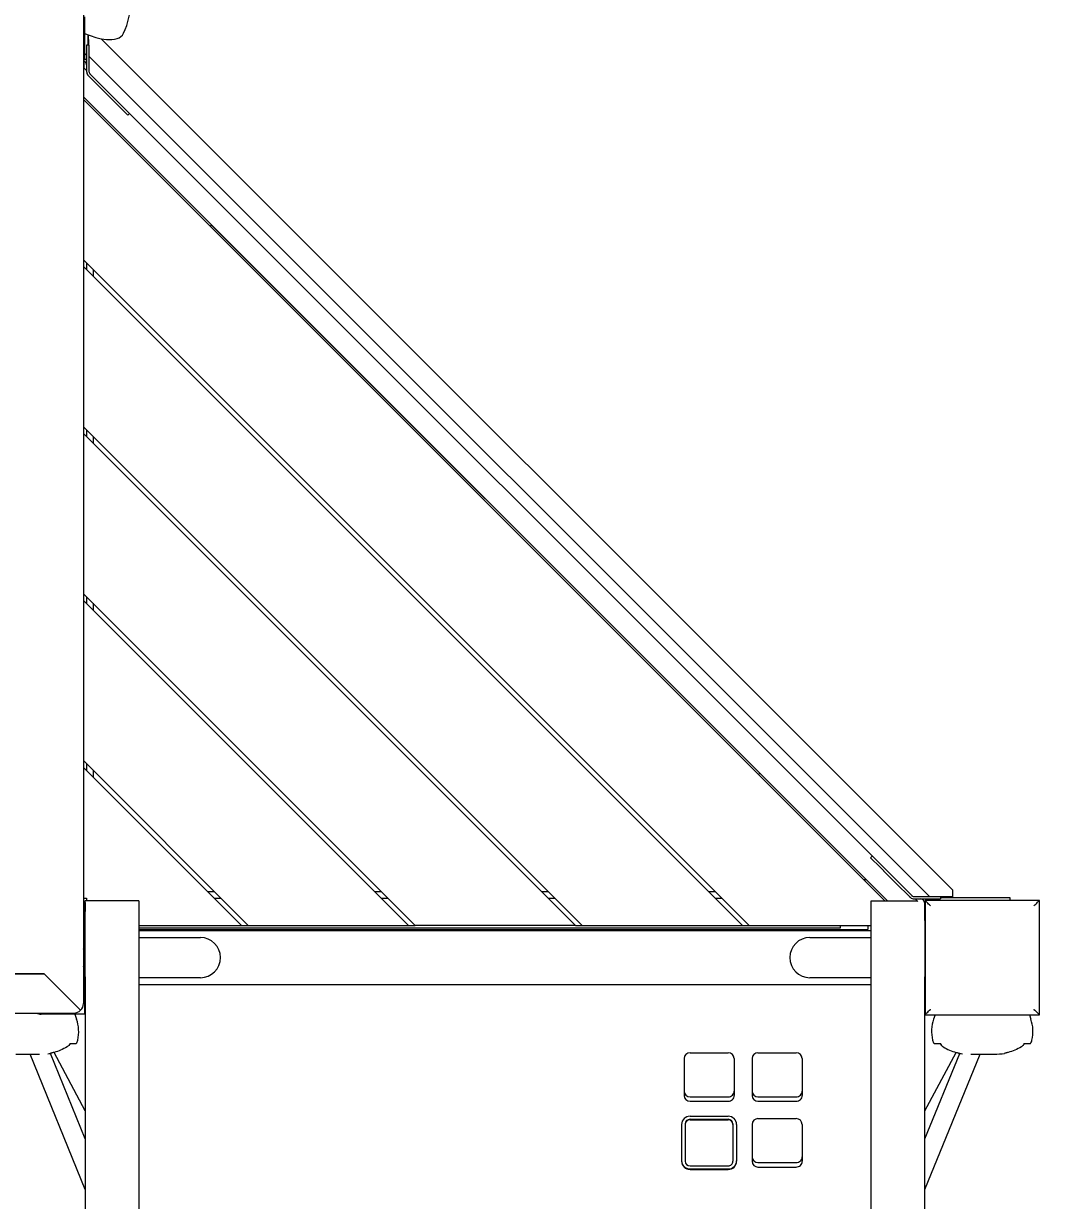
# Model space of a CAD drawing. Extents: x -6675 to 8473, y -8565 to 9458.
# Drawn here: x 796 to 1657, y 596 to 1583 of the extents above; entities that cross this region are included whole.
import ezdxf

# ---------------------------------------------------------------- set-up
doc = ezdxf.new("R2010")
doc.units = 0
doc.header["$LTSCALE"] = 5
doc.header["$PDMODE"] = 33
doc.header["$PDSIZE"] = 20
doc.layers.get('Defpoints').update_dxf_attribs({"linetype": 'CONTINUOUS'})
doc.layers.add('Lg_dim', color=7, linetype='CONTINUOUS')
doc.layers.add('Lg_prod', color=40, linetype='CONTINUOUS')
doc.styles.add('LG1', font='arial.ttf', dxfattribs={"height": 185})
doc.dimstyles.new('LG_DIM', dxfattribs={"dimtxt": 185, "dimasz": 120, "dimexe": 50, "dimexo": 1, "dimgap": 50, "dimtad": 0, "dimtih": 1, "dimtoh": 1, "dimdec": 0, "dimrnd": 10, "dimdsep": 46, "dimtxsty": 'LG1', "dimcen": 2.5, "dimclrt": 4, "dimadec": 4, "dimazin": 0, "dimtfac": 1, "dimtdec": 1, "dimtmove": 0, "dimatfit": 3, "dimfxl": 1, "dimtolj": 1, "dimtzin": 0, "dimarcsym": 0})

# ---------------------------------------------------------------- blocks, each defined once
blk = doc.blocks.new('*D5')
at = {"layer": 'Defpoints', "color": 0, "transparency": 16777216}
for p in [(3900, 7859.68), (-2500, -5459.68), (7695.79, -5459.68)]:
    blk.add_point(p, dxfattribs=at)
at = {"layer": 'Lg_dim', "color": 0, "lineweight": -2, "transparency": 16777216}
for p, q in [((3901, 7859.68), (7745.79, 7859.68)), ((7695.79, 7739.68), (7695.79, 3779.28)), ((7695.79, -5339.68), (7695.79, 3130.67)), ((-2499, -5459.68), (7745.79, -5459.68))]:
    blk.add_line(p, q, dxfattribs=at)
at = {"layer": 'Lg_dim', "color": 0, "transparency": 16777216}
for points in [[(7675.79, 7739.68), (7715.79, 7739.68), (7695.79, 7859.68)], [(7675.79, -5339.68), (7715.79, -5339.68), (7695.79, -5459.68)]]:
    blk.add_solid(points, dxfattribs=at)
at = {"layer": 'Lg_dim', "color": 4, "transparency": 16777216, "insert": (7695.79, 3454.98), "char_height": 185, "attachment_point": 5, "style": 'LG1'}
blk.add_mtext('\\A1;13320 mm\\P [43\'-8 13/16"]', dxfattribs=at)
blk = doc.blocks.new('*D6')
at = {"layer": 'Defpoints', "color": 0, "transparency": 16777216}
for p in [(3300, 5864.75), (-6041.13, -3464.75), (-3100, -3464.75)]:
    blk.add_point(p, dxfattribs=at)
at = {"layer": 'Lg_dim', "color": 0, "lineweight": -2, "transparency": 16777216}
for p, q in [((3299, 5864.75), (-6091.13, 5864.75)), ((-6041.13, 5744.75), (-6041.13, 2569.99)), ((-6041.13, -3344.75), (-6041.13, 1921.38)), ((-3101, -3464.75), (-6091.13, -3464.75))]:
    blk.add_line(p, q, dxfattribs=at)
at = {"layer": 'Lg_dim', "color": 0, "transparency": 16777216}
for points in [[(-6061.13, 5744.75), (-6021.13, 5744.75), (-6041.13, 5864.75)], [(-6061.13, -3344.75), (-6021.13, -3344.75), (-6041.13, -3464.75)]]:
    blk.add_solid(points, dxfattribs=at)
at = {"layer": 'Lg_dim', "color": 4, "transparency": 16777216, "insert": (-6041.13, 2245.68), "char_height": 185, "attachment_point": 5, "style": 'LG1'}
blk.add_mtext('\\A1;9330 mm\\P [30\'-7 9/16"]', dxfattribs=at)
blk = doc.blocks.new('*D7')
at = {"layer": 'Defpoints', "color": 0, "transparency": 16777216}
for p in [(5382.03, 8873.35), (-4227.53, -147.5), (5382.03, -564.99)]:
    blk.add_point(p, dxfattribs=at)
at = {"layer": 'Lg_dim', "color": 0, "lineweight": -2, "transparency": 16777216}
for p, q in [((-4227.53, -146.5), (-4227.53, 8923.35)), ((5382.03, -563.99), (5382.03, 8923.35)), ((-4107.53, 8873.35), (118.72, 8873.35)), ((5262.03, 8873.35), (1506.78, 8873.35))]:
    blk.add_line(p, q, dxfattribs=at)
at = {"layer": 'Lg_dim', "color": 0, "transparency": 16777216}
for points in [[(-4107.53, 8893.35), (-4107.53, 8853.35), (-4227.53, 8873.35)], [(5262.03, 8893.35), (5262.03, 8853.35), (5382.03, 8873.35)]]:
    blk.add_solid(points, dxfattribs=at)
at = {"layer": 'Lg_dim', "color": 4, "transparency": 16777216, "insert": (812.75, 8873.35), "char_height": 185, "attachment_point": 5, "style": 'LG1'}
blk.add_mtext('\\A1;9610 mm\\P [31\'-6 5/8"]', dxfattribs=at)

msp = doc.modelspace()

# ---------------------------------------------------------------- linework, layer by layer
at = {"layer": 'Lg_prod', "linetype": 'Continuous', "lineweight": 0}
for p, q in [((846.5, 1638.5), (846.5, 761.5)), ((847.5, 1589), (847.5, 1552.5)), ((847.5, 1574.83), (857, 1571.56)), ((847.51, 1556.74), (847.51, 1574.83)), ((850.51, 1565.02), (850.51, 1573.8)), ((850.7, 1569.81), (850.7, 1565.02)), ((861.44, 1570.38), (1575.13, 856.69)), ((849.15, 1565.02), (849.15, 1560.02)), ((851.15, 1565.02), (849.15, 1565.02)), ((849.15, 1560.02), (849.15, 1543.02)), ((851.15, 1565.02), (851.15, 1560.02)), ((851.15, 1560.02), (851.15, 1543.02)), ((847.5, 1552.5), (846.5, 1552.5)), ((846.8, 1549.66), (846.5, 1549.96)), ((846.8, 1551.45), (846.8, 1546.13)), ((851.15, 1555.92), (1555.92, 851.15)), ((857, 1535.93), (852.32, 1540.61)), ((862.27, 1527.84), (850.92, 1539.18)), ((1535.93, 857), (857, 1535.93)), ((1520.48, 847.7), (846.5, 1521.68)), ((872.55, 1517.55), (862.27, 1527.84)), ((1518.31, 847.7), (846.5, 1519.51)), ((872.62, 1517.48), (872.55, 1517.55)), ((875.7, 1514.4), (872.62, 1517.48)), ((875.7, 1514.4), (883.68, 1506.42)), ((883.68, 1506.42), (885.09, 1507.83)), ((952.88, 1413.13), (953.94, 1414.19)), ((1413.56, 954.58), (953.94, 1414.19)), ((846.5, 1385.16), (1404.72, 826.94)), ((849.07, 1382.59), (849.07, 1376.94)), ((849.07, 1382.59), (849.07, 1376.94)), ((1399.06, 826.94), (846.5, 1379.5)), ((854.57, 1377.09), (854.57, 1371.44)), ((846.5, 1245.15), (1264.71, 826.94)), ((846.5, 1239.5), (1259.05, 826.94)), ((849.07, 1242.59), (849.07, 1236.93)), ((849.07, 1242.59), (849.07, 1236.93)), ((854.57, 1237.09), (854.57, 1231.43)), ((1124.7, 826.94), (846.5, 1105.15)), ((1119.05, 826.94), (846.5, 1099.49)), ((849.07, 1102.58), (849.07, 1096.92)), ((849.07, 1102.58), (849.07, 1096.92)), ((854.57, 1097.08), (854.57, 1091.42)), ((846.5, 965.14), (984.7, 826.94)), ((979.04, 826.94), (846.5, 959.48)), ((849.07, 962.57), (849.07, 956.91)), ((849.07, 962.57), (849.07, 956.91)), ((854.57, 957.07), (854.57, 951.41)), ((1412.5, 953.51), (1413.56, 954.58)), ((1506.42, 883.68), (1507.83, 885.09)), ((1506.42, 883.68), (1514.4, 875.7)), ((1517.48, 872.62), (1514.4, 875.7)), ((1517.55, 872.55), (1517.48, 872.62)), ((1527.84, 862.27), (1517.55, 872.55)), ((1502.94, 865.24), (1500.77, 865.24)), ((1539.18, 850.92), (1527.84, 862.27)), ((846.5, 849.94), (849.07, 849.94)), ((849.07, 849.94), (849.07, 847.7)), ((950.54, 855.44), (956.2, 855.44)), ((956.04, 849.94), (961.7, 849.94)), ((956.04, 849.94), (961.7, 849.94)), ((1090.55, 855.44), (1096.2, 855.44)), ((1096.05, 849.94), (1101.7, 849.94)), ((1096.05, 849.94), (1101.7, 849.94)), ((1230.55, 855.44), (1236.21, 855.44)), ((1236.05, 849.94), (1241.71, 849.94)), ((1236.05, 849.94), (1241.71, 849.94)), ((1370.56, 855.44), (1376.22, 855.44)), ((1376.06, 849.94), (1381.72, 849.94)), ((1376.06, 849.94), (1381.72, 849.94)), ((1540.61, 852.32), (1535.93, 857)), ((1543.02, 851.15), (1560.02, 851.15)), ((1543.02, 849.15), (1560.02, 849.15)), ((1543.78, 849.15), (1545.91, 847.02)), ((1560.02, 851.15), (1565.02, 851.15)), ((1560.02, 849.15), (1565.02, 849.15)), ((1565.02, 851.15), (1565.02, 849.15)), ((1569.47, 851.03), (1565.02, 851.03)), ((1565.02, 850.5), (1603.03, 850.5)), ((1603.03, 850.5), (1623.03, 850.5)), ((1623.03, 850.5), (1623.03, 847.97)), ((846.5, 847.5), (847.5, 847.5)), ((847.5, 847.5), (847.5, 811)), ((848, 846.27), (848, 847.7)), ((893, 847.7), (848, 847.7)), ((848, 846.27), (848, 838.77)), ((893, 847.7), (893, 846.27)), ((893, 846.27), (893, 838.77)), ((1507, 846.27), (1507, 847.7)), ((1507, 847.7), (1545.23, 847.7)), ((1507, 838.77), (1507, 846.27)), ((1551.52, 846.15), (1551.52, 831.03)), ((1647.97, 847.97), (1552.02, 847.97)), ((1552.02, 847.97), (1552.02, 752.02)), ((1557.44, 848.21), (1557.2, 847.97)), ((1647.97, 752.02), (1647.97, 847.97)), ((848, 783.95), (848, 838.77)), ((893, 838.77), (893, 783.95)), ((1507, 783.95), (1507, 838.77)), ((1552, 831.03), (1552, 783.95)), ((847.5, 820), (848, 820)), ((893, 826.94), (979.04, 826.94)), ((893, 824.94), (1481.07, 824.94)), ((893, 824.94), (1481.07, 824.94)), ((893, 823.44), (1504.07, 823.44)), ((1507, 822.5), (893, 822.5)), ((922, 822.5), (922, 823.44)), ((979.04, 826.94), (984.7, 826.94)), ((979.04, 826.94), (984.7, 826.94)), ((984.7, 826.94), (1119.05, 826.94)), ((1119.05, 826.94), (1124.7, 826.94)), ((1119.05, 826.94), (1124.7, 826.94)), ((1259.05, 826.94), (1124.7, 826.94)), ((1259.05, 826.94), (1264.71, 826.94)), ((1259.05, 826.94), (1264.71, 826.94)), ((1264.71, 826.94), (1399.06, 826.94)), ((1399.06, 826.94), (1404.72, 826.94)), ((1399.06, 826.94), (1404.72, 826.94)), ((1404.72, 826.94), (1507, 826.94)), ((1481.07, 824.94), (1481.07, 826.94)), ((1481.07, 824.94), (1481.07, 826.94)), ((1482, 823.44), (1482, 822.5)), ((1504.07, 826.94), (1504.07, 823.44)), ((1552.02, 826.15), (1552, 826.15)), ((1552.02, 820), (1552, 820)), ((847.5, 811), (847.5, 789)), ((893, 816.85), (944.5, 816.85)), ((1455.5, 816.85), (1507, 816.85)), ((813.5, 786.5), (753.5, 786.5)), ((753.5, 786.5), (813.5, 786.5)), ((844.16, 755.84), (813.5, 786.5)), ((844.16, 755.84), (813.5, 786.5)), ((847.5, 789), (847.5, 752.5)), ((848, 780), (847.5, 780)), ((848, 783.95), (848, -1473.5)), ((893, 783.95), (893, -1473.5)), ((944.5, 783.15), (893, 783.15)), ((1507, 783.15), (1455.5, 783.15)), ((1507, -1473.5), (1507, 783.95)), ((1552, -1473.5), (1552, 783.95)), ((1552, 780), (1552.02, 780)), ((893, 777.5), (1507, 777.5)), ((-38.5, 753.5), (838.5, 753.5)), ((847.5, 752.5), (811, 752.5)), ((839.36, 752.5), (840.77, 748.4)), ((1552.02, 752.02), (1647.97, 752.02)), ((1560.48, 752.02), (1559.23, 748.4)), ((1639.52, 752.02), (1640.77, 748.4)), ((848, 671.46), (821.87, 720.5)), ((835.28, 727.9), (840.42, 727.9)), ((1552, 671.46), (1578.13, 720.5)), ((1559.58, 727.9), (1564.72, 727.9)), ((1635.28, 727.9), (1640.42, 727.9)), ((789.9, 718.9), (800, 718.9)), ((800, 718.9), (809.62, 718.9)), ((848, 605.67), (801.81, 718.9)), ((848, 648.03), (818.77, 719.7)), ((1350, 715.34), (1350, 684.35)), ((1355, 720.18), (1387, 720.18)), ((1392, 715.34), (1392, 684.35)), ((1407, 715.34), (1407, 684.35)), ((1412, 720.18), (1444, 720.18)), ((1449, 715.34), (1449, 684.35)), ((1552, 648.03), (1581.23, 719.7)), ((1552, 605.67), (1598.19, 718.9)), ((1590.38, 718.9), (1600, 718.9)), ((1600, 718.9), (1610.1, 718.9)), ((1355, 683.26), (1387, 683.26)), ((1412, 683.26), (1444, 683.26)), ((1355, 679.51), (1387, 679.51)), ((1412, 679.51), (1444, 679.51)), ((1355, 666.93), (1387, 666.93)), ((1355, 664.4), (1387, 664.4)), ((1355, 664.02), (1387, 664.02)), ((1412, 664.99), (1444, 664.99)), ((1348, 660.15), (1348, 629.16)), ((1351, 660.52), (1351, 660.15)), ((1351, 660.15), (1351, 629.16)), ((1391, 660.52), (1391, 660.15)), ((1391, 660.15), (1391, 629.16)), ((1394, 660.15), (1394, 629.16)), ((1407, 660.15), (1407, 629.16)), ((1449, 660.15), (1449, 629.16)), ((1355, 625.29), (1387, 625.29)), ((1355, 622.76), (1387, 622.76)), ((1355, 622.39), (1387, 622.39)), ((1412, 628.07), (1444, 628.07)), ((1412, 624.32), (1444, 624.32))]:
    msp.add_line(p, q, dxfattribs=at)
for centre, radius, start, end in [((816.53, 1604.31), 70, 335.34699, 358.29996), ((867.42, 1601.82), 32, 251, 283.15328), ((872.88, 1578.45), 8, 283.15328, 335.34699), ((846.15, 1548.52), 3, 360, 83.37169), ((846.15, 1548.52), 5, 53.1301, 74.37996), ((1548.52, 846.15), 3, 0, 90), ((1548.52, 846.15), 5, 21.36185, 36.8699), ((1556.74, 848.92), 1, 315, 13.42858), ((839.5, 811), 8, 331.04498, 0), ((944.5, 800), 16.85, 360, 90), ((1455.5, 800), 16.85, 90, 180), ((944.5, 800), 16.85, 270, 360), ((1455.5, 800), 16.85, 180, 270), ((839.5, 789), 8, 0, 28.95502), ((838.5, 761.5), 8, 315, 0), ((811, 760.5), 8, 241.04498, 270), ((838.5, 761.5), 8, 270, 315), ((810.51, 737.98), 32, 346.84672, 19), ((1589.49, 737.98), 32, 161, 193.15328), ((1610.51, 737.98), 32, 346.84672, 19), ((833.88, 732.52), 8, 324.72111, 346.84672), ((1566.12, 732.52), 8, 193.15328, 215.27889), ((1633.88, 732.52), 8, 324.72111, 346.84672), ((808.02, 788.87), 70, 276.99809, 278.84171), ((1591.98, 788.87), 70, 261.15829, 263.00191), ((1608.02, 788.87), 70, 271.70004, 278.84171)]:
    msp.add_arc(centre, radius, start, end, dxfattribs=at)
for centre, major_axis, start_param, end_param in [((1355, 715.34), (-5, 0), 4.712389, 6.283185), ((1387, 715.34), (-5, 0), 3.141593, 4.712389), ((1412, 715.34), (-5, 0), 4.712389, 6.283185), ((1444, 715.34), (-5, 0), 3.141593, 4.712389), ((1355, 688.1), (-5, 0), 0, 1.570796), ((1355, 684.35), (-5, 0), 0, 1.570796), ((1387, 688.1), (-5, 0), 1.570796, 3.141593), ((1387, 684.35), (-5, 0), 1.570796, 3.141593), ((1412, 688.1), (-5, 0), 0, 1.570796), ((1412, 684.35), (-5, 0), 0, 1.570796), ((1444, 688.1), (-5, 0), 1.570796, 3.141593), ((1444, 684.35), (-5, 0), 1.570796, 3.141593), ((1355, 660.15), (-7, 0), 4.712389, 6.283185), ((1355, 660.52), (-4, 0), 4.712389, 6.283185), ((1355, 660.15), (-4, 0), 4.712389, 6.283185), ((1387, 660.15), (-7, 0), 3.141593, 4.712389), ((1387, 660.52), (-4, 0), 3.141593, 4.712389), ((1387, 660.15), (-4, 0), 3.141593, 4.712389), ((1412, 660.15), (-5, 0), 4.712389, 6.283185), ((1444, 660.15), (-5, 0), 3.141593, 4.712389), ((1412, 632.91), (-5, 0), 0, 1.570796), ((1444, 632.91), (-5, 0), 1.570796, 3.141593), ((1355, 629.54), (-7, 0), 0, 1.570796), ((1355, 629.16), (-7, 0), 0, 1.570796), ((1355, 629.16), (-4, 0), 0, 1.570796), ((1387, 629.54), (-7, 0), 1.570796, 3.141593), ((1387, 629.16), (-4, 0), 1.570796, 3.141593), ((1387, 629.16), (-7, 0), 1.570796, 3.141593), ((1412, 629.16), (-5, 0), 0, 1.570796), ((1444, 629.16), (-5, 0), 1.570796, 3.141593)]:
    msp.add_ellipse(centre, major_axis=major_axis, ratio=0.968246, start_param=start_param, end_param=end_param, dxfattribs=at)
for points, weights in [([(850.7, 1569.81), (850.7, 1571.15), (850.7, 1572.47), (850.7, 1573.73)], [1, 0.984659381455, 0.979678569989, 0.985057565601]), ([(847.5, 1556.73), (847.75, 1556.97), (847.99, 1557.21), (848.21, 1557.44)], [0.994298449912, 0.994148672123, 0.996049188819, 1]), ([(849.15, 1543.78), (848.47, 1544.46), (847.67, 1545.26), (846.8, 1546.13)], [0.89236940693, 0.904926324594, 0.940803188951, 1]), ([(1575.13, 851.03), (1573.4, 851.03), (1571.47, 851.03), (1569.47, 851.03)], [1, 0.977283884193, 0.977283884193, 1]), ([(1575.13, 856.69), (1575.13, 856.69), (1575.13, 854.62), (1575.13, 851.03)], [1, 0.910683602523, 0.910683602523, 1])]:
    msp.add_rational_spline(points, weights, degree=3, dxfattribs=at)
for points, knots in [([(848.21, 1557.44), (848.32, 1557.55), (848.45, 1557.63), (848.71, 1557.72), (848.84, 1557.74), (849.03, 1557.73), (849.09, 1557.72), (849.15, 1557.71)], [0, 0, 0, 0, 0.000488512, 0.000488512, 0.000977023, 0.000977023, 0.00121957, 0.00121957, 0.00121957, 0.00121957]), ([(849.15, 1543.02), (849.15, 1542.44), (849.25, 1541.87), (849.64, 1540.79), (849.93, 1540.29), (850.29, 1539.84)], [0, 0, 0, 0, 0.4377576, 0.4377576, 0.8755152, 0.8755152, 0.8755152, 0.8755152]), ([(851.15, 1543.02), (851.15, 1542.7), (851.2, 1542.39), (851.4, 1541.79), (851.54, 1541.51), (851.73, 1541.25)], [0, 0, 0, 0, 0.3999665, 0.3999665, 0.799933, 0.799933, 0.799933, 0.799933]), ([(1539.84, 850.29), (1540.29, 849.93), (1540.79, 849.64), (1541.87, 849.25), (1542.44, 849.15), (1543.02, 849.15)], [0.1244848, 0.1244848, 0.1244848, 0.1244848, 0.5622424, 0.5622424, 1, 1, 1, 1]), ([(1541.25, 851.73), (1541.51, 851.54), (1541.79, 851.4), (1542.39, 851.2), (1542.7, 851.15), (1543.02, 851.15)], [0.200067, 0.200067, 0.200067, 0.200067, 0.6000335, 0.6000335, 1, 1, 1, 1]), ([(1556.64, 843.36), (1556.63, 843.37), (1556.62, 843.38), (1556.06, 843.94), (1555.55, 844.45), (1553.95, 846.05), (1553.1, 846.9), (1552.21, 847.79), (1552.02, 847.97), (1552.02, 847.97)], [-0.054665, -0.054665, -0.054665, -0.054665, 0, 0, 2.886993, 2.886993, 9.76026, 9.76026, 14.748006, 14.748006, 14.748006, 14.748006]), ([(1643.36, 843.36), (1643.37, 843.37), (1643.38, 843.38), (1643.94, 843.94), (1644.45, 844.45), (1646.05, 846.05), (1646.9, 846.9), (1647.79, 847.79), (1647.97, 847.97), (1647.97, 847.97)], [-0.054665, -0.054665, -0.054665, -0.054665, 0, 0, 2.886993, 2.886993, 9.76026, 9.76026, 14.748006, 14.748006, 14.748006, 14.748006]), ([(1552.02, 752.02), (1552.02, 752.02), (1552.21, 752.21), (1553.1, 753.1), (1553.95, 753.95), (1555.55, 755.55), (1556.06, 756.06), (1556.62, 756.62), (1556.63, 756.63), (1556.64, 756.64)], [20.558259, 20.558259, 20.558259, 20.558259, 24.227592, 24.227592, 29.284044, 29.284044, 31.407917, 31.407917, 31.448132, 31.448132, 31.448132, 31.448132]), ([(1643.36, 756.64), (1643.37, 756.63), (1643.38, 756.62), (1643.94, 756.06), (1644.45, 755.55), (1646.05, 753.95), (1646.9, 753.1), (1647.79, 752.21), (1647.97, 752.02), (1647.97, 752.02)], [-0.054665, -0.054665, -0.054665, -0.054665, 0, 0, 2.886993, 2.886993, 9.76026, 9.76026, 14.748006, 14.748006, 14.748006, 14.748006]), ([(821.82, 720.49), (821.35, 720.36), (820.92, 720.24), (820.36, 720.1), (820.18, 720.05), (819.86, 719.97), (819.71, 719.93), (819.32, 719.83), (819.12, 719.78), (818.92, 719.74), (818.87, 719.72), (818.8, 719.71), (818.78, 719.7), (818.78, 719.7)], [0.000143327, 0.000143327, 0.000143327, 0.000143327, 0.002148725, 0.002148725, 0.003151424, 0.003151424, 0.004154123, 0.004154123, 0.006159521, 0.006159521, 0.00716222, 0.00716222, 0.008164918, 0.008164918, 0.008164918, 0.008164918]), ([(835.28, 727.9), (834.95, 727.32), (834.58, 726.81), (833.96, 726.14), (833.74, 725.93), (833.28, 725.56), (833.05, 725.4), (832.81, 725.25)], [0.000000242, 0.000000242, 0.000000242, 0.000000242, 0.002114103, 0.002114103, 0.003171033, 0.003171033, 0.004227963, 0.004227963, 0.004227963, 0.004227963]), ([(834.15, 726.35), (834.15, 726.35), (834.15, 726.35), (834.36, 726.58), (834.56, 726.82), (834.94, 727.34), (835.12, 727.61), (835.28, 727.9)], [0.002113316, 0.002113316, 0.002113316, 0.002113316, 0.002114988, 0.002114988, 0.003172238, 0.003172238, 0.004229489, 0.004229489, 0.004229489, 0.004229489]), ([(835.28, 727.9), (834.95, 727.32), (834.58, 726.81), (834.16, 726.36), (834.16, 726.36), (834.15, 726.35)], [0.000000242, 0.000000242, 0.000000242, 0.000000242, 0.002114103, 0.002114103, 0.002132149, 0.002132149, 0.002132149, 0.002132149]), ([(834.15, 726.35), (834.15, 726.35), (834.15, 726.35), (834.36, 726.58), (834.56, 726.82), (834.94, 727.34), (835.12, 727.61), (835.28, 727.9)], [0.002113316, 0.002113316, 0.002113316, 0.002113316, 0.002114988, 0.002114988, 0.003172238, 0.003172238, 0.004229489, 0.004229489, 0.004229489, 0.004229489]), ([(1564.72, 727.9), (1565.05, 727.32), (1565.42, 726.81), (1565.84, 726.36), (1565.84, 726.36), (1565.85, 726.35)], [0.000000242, 0.000000242, 0.000000242, 0.000000242, 0.002114103, 0.002114103, 0.002132149, 0.002132149, 0.002132149, 0.002132149]), ([(1565.85, 726.35), (1565.85, 726.35), (1565.85, 726.35), (1565.64, 726.58), (1565.44, 726.82), (1565.06, 727.34), (1564.88, 727.61), (1564.72, 727.9)], [0.002113316, 0.002113316, 0.002113316, 0.002113316, 0.002114988, 0.002114988, 0.003172238, 0.003172238, 0.004229489, 0.004229489, 0.004229489, 0.004229489]), ([(1564.72, 727.9), (1565.05, 727.32), (1565.42, 726.81), (1566.04, 726.14), (1566.26, 725.93), (1566.72, 725.56), (1566.95, 725.4), (1567.19, 725.25)], [0.000000242, 0.000000242, 0.000000242, 0.000000242, 0.002114103, 0.002114103, 0.003171033, 0.003171033, 0.004227963, 0.004227963, 0.004227963, 0.004227963]), ([(1565.85, 726.35), (1565.85, 726.35), (1565.85, 726.35), (1565.64, 726.58), (1565.44, 726.82), (1565.06, 727.34), (1564.88, 727.61), (1564.72, 727.9)], [0.002113316, 0.002113316, 0.002113316, 0.002113316, 0.002114988, 0.002114988, 0.003172238, 0.003172238, 0.004229489, 0.004229489, 0.004229489, 0.004229489]), ([(1578.18, 720.49), (1578.65, 720.36), (1579.08, 720.24), (1579.64, 720.1), (1579.82, 720.05), (1580.14, 719.97), (1580.29, 719.93), (1580.68, 719.83), (1580.88, 719.78), (1581.08, 719.74), (1581.13, 719.72), (1581.2, 719.71), (1581.22, 719.7), (1581.22, 719.7)], [0.000143327, 0.000143327, 0.000143327, 0.000143327, 0.002148725, 0.002148725, 0.003151424, 0.003151424, 0.004154123, 0.004154123, 0.006159521, 0.006159521, 0.00716222, 0.00716222, 0.008164918, 0.008164918, 0.008164918, 0.008164918]), ([(1621.82, 720.49), (1621.35, 720.36), (1620.92, 720.24), (1620.36, 720.1), (1620.18, 720.05), (1619.86, 719.97), (1619.71, 719.93), (1619.32, 719.83), (1619.12, 719.78), (1618.92, 719.74), (1618.87, 719.72), (1618.8, 719.71), (1618.78, 719.7), (1618.78, 719.7)], [0.000143327, 0.000143327, 0.000143327, 0.000143327, 0.002148725, 0.002148725, 0.003151424, 0.003151424, 0.004154123, 0.004154123, 0.006159521, 0.006159521, 0.00716222, 0.00716222, 0.008164918, 0.008164918, 0.008164918, 0.008164918]), ([(1635.28, 727.9), (1634.95, 727.32), (1634.58, 726.81), (1633.96, 726.14), (1633.74, 725.93), (1633.28, 725.56), (1633.05, 725.4), (1632.81, 725.25)], [0.000000242, 0.000000242, 0.000000242, 0.000000242, 0.002114103, 0.002114103, 0.003171033, 0.003171033, 0.004227963, 0.004227963, 0.004227963, 0.004227963]), ([(1634.15, 726.35), (1634.15, 726.35), (1634.15, 726.35), (1634.36, 726.58), (1634.56, 726.82), (1634.94, 727.34), (1635.12, 727.61), (1635.28, 727.9)], [0.002113316, 0.002113316, 0.002113316, 0.002113316, 0.002114988, 0.002114988, 0.003172238, 0.003172238, 0.004229489, 0.004229489, 0.004229489, 0.004229489]), ([(1635.28, 727.9), (1634.95, 727.32), (1634.58, 726.81), (1634.16, 726.36), (1634.16, 726.36), (1634.15, 726.35)], [0.000000242, 0.000000242, 0.000000242, 0.000000242, 0.002114103, 0.002114103, 0.002132149, 0.002132149, 0.002132149, 0.002132149]), ([(1634.15, 726.35), (1634.15, 726.35), (1634.15, 726.35), (1634.36, 726.58), (1634.56, 726.82), (1634.94, 727.34), (1635.12, 727.61), (1635.28, 727.9)], [0.002113316, 0.002113316, 0.002113316, 0.002113316, 0.002114988, 0.002114988, 0.003172238, 0.003172238, 0.004229489, 0.004229489, 0.004229489, 0.004229489])]:
    msp.add_open_spline(points, degree=3, knots=knots, dxfattribs=at)
for points in [[(849.16, 1542.81), (849.18, 1542.33), (849.27, 1541.85), (849.42, 1541.39)], [(849.93, 1540.34), (850.04, 1540.17), (850.16, 1540), (850.29, 1539.84)], [(850.62, 1539.48), (850.51, 1539.6), (850.4, 1539.72), (850.29, 1539.84)], [(851.73, 1541.25), (851.82, 1541.12), (851.92, 1541.01), (852.03, 1540.9)], [(852.03, 1540.9), (852.13, 1540.8), (852.23, 1540.7), (852.32, 1540.61)], [(850.92, 1539.18), (850.82, 1539.28), (850.72, 1539.38), (850.62, 1539.48)], [(1539.48, 850.62), (1539.38, 850.72), (1539.28, 850.82), (1539.18, 850.92)], [(1539.84, 850.29), (1539.72, 850.4), (1539.6, 850.51), (1539.48, 850.62)], [(1539.84, 850.29), (1540, 850.16), (1540.17, 850.04), (1540.34, 849.93)], [(1540.61, 852.32), (1540.7, 852.23), (1540.8, 852.13), (1540.9, 852.03)], [(1540.9, 852.03), (1541.01, 851.92), (1541.12, 851.82), (1541.25, 851.73)], [(1541.39, 849.42), (1541.85, 849.27), (1542.33, 849.18), (1542.81, 849.16)], [(832.81, 725.25), (829.24, 723.09), (825.58, 721.51), (821.82, 720.49)], [(1567.19, 725.25), (1570.76, 723.09), (1574.42, 721.51), (1578.18, 720.49)], [(1632.81, 725.25), (1629.24, 723.09), (1625.58, 721.51), (1621.82, 720.49)], [(820.69, 720.18), (820.67, 720.18), (820.64, 720.17), (820.61, 720.16)], [(1579.31, 720.18), (1579.33, 720.18), (1579.36, 720.17), (1579.39, 720.16)], [(1620.69, 720.18), (1620.67, 720.18), (1620.64, 720.17), (1620.61, 720.16)]]:
    msp.add_open_spline(points, degree=3, dxfattribs=at)

# ---------------------------------------------------------------- dimensions: what is measured, and where the dimension line sits
at = {"layer": 'Lg_dim'}
dim = msp.add_linear_dim(base=(5382.03, 8873.35), p1=(-4227.53, -147.5), p2=(5382.03, -564.99), dimstyle='LG_DIM', override={"dimpost": ' mm\\X'}, dxfattribs=at)
dim.commit()
dim.dimension.update_dxf_attribs({"geometry": '*D7', "text_midpoint": (812.75, 8873.35), "dimtype": 160})
for base, p1, p2, picture, middle in [((7695.79, -5459.68), (3900, 7859.68), (-2500, -5459.68), '*D5', (7695.79, 3454.98)), ((-6041.1293, -3464.7467), (3300, 5864.7467), (-3100, -3464.7467), '*D6', (-6041.1293, 2245.6832))]:
    dim = msp.add_linear_dim(base=base, p1=p1, p2=p2, angle=90, dimstyle='LG_DIM', override={"dimpost": ' mm\\X'}, dxfattribs=at)
    dim.commit()
    dim.dimension.update_dxf_attribs({"geometry": picture, "text_midpoint": middle, "dimtype": 160})

doc.saveas('drawing.dxf')
